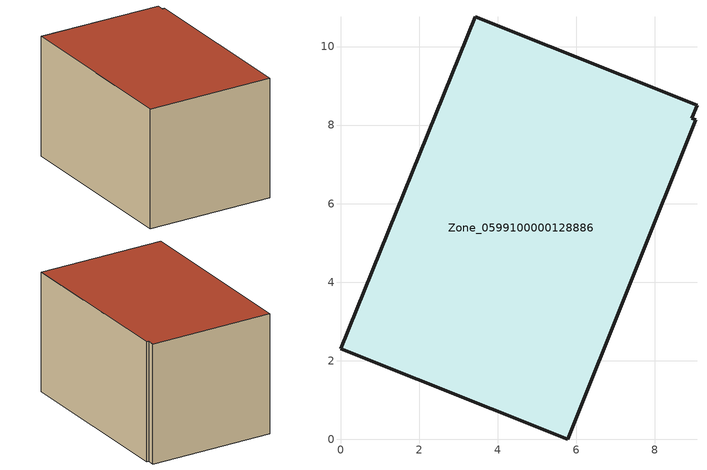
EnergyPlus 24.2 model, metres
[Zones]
Zone_0599100000128886
 floor ground (C_G): 0,2.31 3.43,10.76 9.07,8.5 8.94,8.17 9.04,8.13 5.78,0 z0.34
 wall outside (C_F): 3.43,10.76 0,2.31 5.78,0 9.04,8.13 8.94,8.17 9.07,8.5 3.43,10.76 z0.34:6.14
 roof outside (C_R): 5.78,0 9.04,8.13 8.94,8.17 9.07,8.5 3.43,10.76 0,2.31 z6.14
[BUILDING]
Pand.0599100000128886: North Axis=0; Terrain=City; Loads Convergence Tolerance Value=0.04; Temperature Convergence Tolerance Value=0.4; Solar Distribution=FullExterior; Maximum Number of Warmup Days=25; Minimum Number of Warmup Days=1
[Site:Location]
Rotterdam.The.Hague.AP_ZH_NLD Design_Conditions: Latitude=51.96; Longitude=4.45; Time Zone=1; Elevation=-4.5
[SITE:GROUNDTEMPERATURE:BUILDINGSURFACE]
18, 18, 18, 18, 18, 18, 18, 18, 18, 18, 18, 18
[MATERIAL] Thermal Absorptance=0.9; Solar Absorptance=0.7; Visible Absorptance=0.7
Name | Roughness | Thickness | Conductivity | Density | Specific Heat
G.TC.1975-1991 | MediumSmooth | 0.15 | 0.288461 | 540 | 1210
F.TC.1975-1991 | Rough | 0.3 | 0.230769 | 1920 | 840
R.TC.1975-1991 | MediumRough | 0.2 | 0.153846 | 1500 | 1000
[CONSTRUCTION]
C_G: G.TC.1975-1991
C_F: F.TC.1975-1991
C_R: R.TC.1975-1991
[ZONE]
Zone_0599100000128886: Type=1; Multiplier=1; Ceiling Height=Autocalculate; Volume=Autocalculate; Floor Area=autocalculate; Part of Total Floor Area=Yes
[ZONEINFILTRATION:DESIGNFLOWRATE]
Infil_Zone_0599100000128886: Zone or ZoneList or Space or SpaceList=Zone_0599100000128886; Schedule=AlwaysOn; Design Flow Rate Calculation Method=Flow/Area; Flow Rate per Floor Area=0.003; Constant Term Coefficient=1; Temperature Term Coefficient=0; Velocity Term Coefficient=0; Velocity Squared Term Coefficient=0
[HVACTEMPLATE:ZONE:IDEALLOADSAIRSYSTEM]
Zone_0599100000128886: Maximum Heating Supply Air Temperature=50; Minimum Cooling Supply Air Temperature=13; Maximum Heating Supply Air Humidity Ratio=0.0156; Minimum Cooling Supply Air Humidity Ratio=0.0077; Heating Limit=NoLimit; Cooling Limit=NoLimit; Dehumidification Control Type=ConstantSensibleHeatRatio; Cooling Sensible Heat Ratio=0.7; Dehumidification Setpoint=60; Humidification Control Type=None; Humidification Setpoint=30; Outdoor Air Method=None; Outdoor Air Flow Rate per Person=0.00944; Outdoor Air Flow Rate per Zone Floor Area=0; Outdoor Air Flow Rate per Zone=0; Demand Controlled Ventilation Type=None; Outdoor Air Economizer Type=NoEconomizer; Heat Recovery Type=None; Sensible Heat Recovery Effectiveness=0.7; Latent Heat Recovery Effectiveness=0.65
[ZONECONTROL:THERMOSTAT]
ThermostatControl_Zone_0599100000128886: Zone or ZoneList=Zone_0599100000128886; Control Type Schedule=DualSetpointControlType; Control 1=Thermostat_Zone_0599100000128886; Temperature Difference Between Cutout And Setpoint=0
[THERMOSTATSETPOINT:DUALSETPOINT]
Thermostat_Zone_0599100000128886: Heating Setpoint Temperature Schedule=HeatingSetpoint_Zone_0599100000128886; Cooling Setpoint Temperature Schedule=CoolingSetpoint_Zone_0599100000128886
[SCHEDULE:COMPACT]
HeatingSetpoint_Zone_0599100000128886: Through: 12/31, For: AllDays, Until: 24:00, 21
CoolingSetpoint_Zone_0599100000128886: Through: 12/31, For: AllDays, Until: 24:00, 24
DualSetpointControlType: Through: 12/31, For: AllDays, Until: 24:00, 4
AlwaysOn: Through: 12/31, For: AllDays, Until: 24:00, 1
